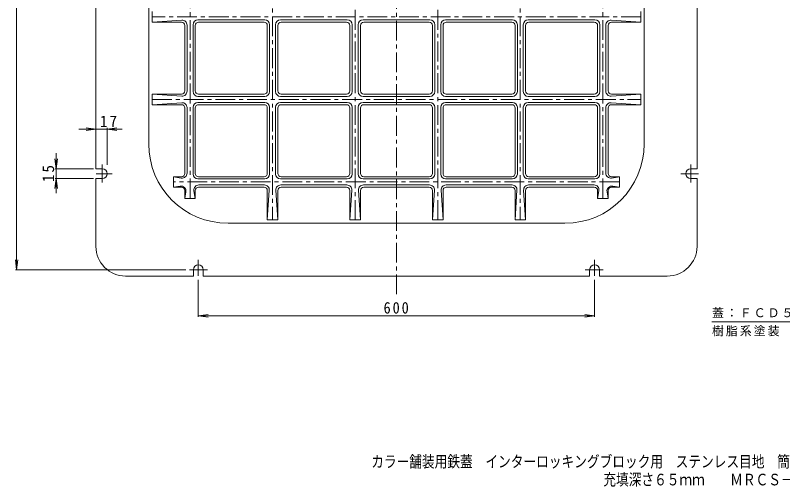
# Model space of a CAD drawing. Units: millimetres, scale not verified. Extents: x -1152 to 1125, y -823 to 838.
# Drawn here: x -1053 to 109, y -823 to -109 of the extents above; entities that cross this region are included whole.
import ezdxf
from ezdxf.enums import TextEntityAlignment as Align

# ---------------------------------------------------------------- set-up
doc = ezdxf.new("R2010")
doc.units = ezdxf.units.MM
doc.header["$LTSCALE"] = 6
doc.linetypes.add('CHAIN1', pattern=[8, 5, -1, 1, -1])
for name, color, linetype, lineweight in [('1-0_1-0ﾚｲﾔ', 2, 'Continuous', 9), ('1-1_1-1ﾚｲﾔ', 3, 'Continuous', 9), ('1-E', 7, 'Continuous', 9), ('1-F', 7, 'Continuous', 9)]:
    doc.layers.add(name, color=color, linetype=linetype, lineweight=lineweight)
doc.layers.add('F-0_F-0ﾚｲﾔ', color=2, linetype='Continuous')
doc.styles.add('ＭＳ ゴシック', font='')
doc.styles.get('ＭＳ ゴシック').set_extended_font_data('MS Gothic')

msp = doc.modelspace()

# ---------------------------------------------------------------- linework, layer by layer
at = {"layer": '1-0_1-0ﾚｲﾔ'}
for p, q in [((-930.847, 243.465), (-930.847, -341.535)), ((-20.847, 243.465), (-20.847, -341.535)), ((-850.847, -304.035), (-850.847, -49.035)), ((-100.847, -304.035), (-100.847, -49.035)), ((-921.347, -341.535), (-930.847, -341.535)), ((-30.347, -341.535), (-20.847, -341.535)), ((-921.347, -356.535), (-930.847, -356.535)), ((-930.847, -459.035), (-930.847, -356.535)), ((-30.347, -356.535), (-20.847, -356.535)), ((-20.847, -459.035), (-20.847, -356.535)), ((-220.847, -424.035), (-730.847, -424.035)), ((-783.347, -494.535), (-783.347, -504.035)), ((-183.347, -494.535), (-183.347, -504.035)), ((-168.347, -494.535), (-168.347, -504.035)), ((-885.847, -504.035), (-783.347, -504.035)), ((-65.847, -504.035), (-168.347, -504.035))]:
    msp.add_line(p, q, dxfattribs=at)
at = {"layer": '1-0_1-0ﾚｲﾔ', "linetype": 'CHAIN1'}
for p, q in [((-921.347, -334.918), (-921.347, -362.108)), ((-30.347, -334.918), (-30.347, -362.108)), ((-930.494, -349.035), (-906.348, -349.035)), ((-18.701, -349.035), (-45.346, -349.035)), ((-775.847, -503.682), (-775.847, -479.536)), ((-175.847, -503.682), (-175.847, -479.536)), ((-761.731, -494.535), (-788.921, -494.535)), ((-189.964, -494.535), (-162.774, -494.535))]:
    msp.add_line(p, q, dxfattribs=at)
at = {"layer": '1-0_1-0ﾚｲﾔ'}
msp.add_lwpolyline([(-768.347, -494.535), (-768.347, -504.035), (-183.347, -504.035)], dxfattribs=at)
for centre, radius, start, end in [((-730.847, -304.035), 120, 180, 270), ((-220.847, -304.035), 120, 270, 0), ((-921.347, -349.035), 7.5, 270, 90), ((-30.347, -349.035), 7.5, 90, 270), ((-885.847, -459.035), 45, 180, 270), ((-65.847, -459.035), 45, 270, 0), ((-775.847, -494.535), 7.5, 0, 180), ((-175.847, -494.535), 7.5, 0, 180)]:
    msp.add_arc(centre, radius, start, end, dxfattribs=at)
at = {"layer": '1-1_1-1ﾚｲﾔ', "linetype": 'CHAIN1'}
for p, q in [((-475.847, -531.535), (-475.847, 433.465)), ((-663.347, 320.965), (-663.347, -419.035)), ((-538.347, -419.035), (-538.347, 320.965)), ((-413.347, -419.035), (-413.347, 320.965)), ((-288.347, 320.965), (-288.347, -419.035)), ((-788.347, -386.535), (-788.347, 288.465)), ((-163.347, -386.535), (-163.347, 288.465)), ((-105.847, -111.535), (-845.847, -111.535)), ((-845.847, -236.535), (-105.847, -236.535)), ((-138.347, -361.535), (-813.347, -361.535))]:
    msp.add_line(p, q, dxfattribs=at)
at = {"layer": '1-1_1-1ﾚｲﾔ'}
for p, q in [((-845.847, -103.535), (-845.847, -119.535)), ((-105.847, -103.535), (-105.847, -119.535)), ((-675.347, -116.035), (-776.347, -116.035)), ((-550.347, -116.035), (-651.347, -116.035)), ((-526.347, -116.035), (-425.347, -116.035)), ((-401.347, -116.035), (-300.347, -116.035)), ((-276.347, -116.035), (-175.347, -116.035)), ((-800.842, -116.563), (-845.847, -119.535)), ((-801.347, -119.535), (-845.847, -119.535)), ((-796.347, -223.535), (-796.347, -124.535)), ((-792.847, -224.023), (-792.847, -124.047)), ((-783.847, -224.535), (-783.847, -123.535)), ((-780.347, -223.535), (-780.347, -124.535)), ((-676.347, -119.535), (-775.347, -119.535)), ((-671.347, -223.535), (-671.347, -124.535)), ((-667.847, -224.535), (-667.847, -123.535)), ((-658.847, -224.535), (-658.847, -123.535)), ((-655.347, -223.535), (-655.347, -124.535)), ((-551.347, -119.535), (-650.347, -119.535)), ((-546.347, -223.535), (-546.347, -124.535)), ((-542.847, -224.535), (-542.847, -123.535)), ((-533.847, -224.535), (-533.847, -123.535)), ((-530.347, -223.535), (-530.347, -124.535)), ((-525.347, -119.535), (-426.347, -119.535)), ((-421.347, -223.535), (-421.347, -124.535)), ((-417.847, -224.535), (-417.847, -123.535)), ((-408.847, -224.535), (-408.847, -123.535)), ((-405.347, -223.535), (-405.347, -124.535)), ((-400.347, -119.535), (-301.347, -119.535)), ((-296.347, -223.535), (-296.347, -124.535)), ((-292.847, -224.535), (-292.847, -123.535)), ((-283.847, -224.535), (-283.847, -123.535)), ((-280.347, -223.535), (-280.347, -124.535)), ((-275.347, -119.535), (-176.347, -119.535)), ((-171.347, -223.535), (-171.347, -124.535)), ((-167.847, -224.535), (-167.847, -123.535)), ((-158.847, -224.023), (-158.847, -124.047)), ((-155.347, -223.535), (-155.347, -124.535)), ((-150.853, -116.563), (-105.847, -119.535)), ((-150.347, -119.535), (-105.847, -119.535)), ((-845.847, -228.535), (-845.847, -244.535)), ((-801.347, -228.535), (-845.847, -228.535)), ((-800.842, -231.507), (-845.847, -228.535)), ((-776.347, -232.035), (-675.347, -232.035)), ((-775.347, -228.535), (-676.347, -228.535)), ((-651.347, -232.035), (-550.347, -232.035)), ((-650.347, -228.535), (-551.347, -228.535)), ((-526.347, -232.035), (-425.347, -232.035)), ((-525.347, -228.535), (-426.347, -228.535)), ((-300.347, -232.035), (-401.347, -232.035)), ((-301.347, -228.535), (-400.347, -228.535)), ((-175.347, -232.035), (-276.347, -232.035)), ((-176.347, -228.535), (-275.347, -228.535)), ((-150.853, -231.507), (-105.847, -228.535)), ((-150.347, -228.535), (-105.847, -228.535)), ((-105.847, -228.535), (-105.847, -244.535)), ((-800.842, -241.563), (-845.847, -244.535)), ((-776.347, -241.035), (-675.347, -241.035)), ((-651.347, -241.035), (-550.347, -241.035)), ((-526.347, -241.035), (-425.347, -241.035)), ((-300.347, -241.035), (-401.347, -241.035)), ((-175.347, -241.035), (-276.347, -241.035)), ((-150.853, -241.563), (-105.847, -244.535)), ((-801.347, -244.535), (-845.847, -244.535)), ((-796.347, -348.535), (-796.347, -249.535)), ((-792.847, -348.146), (-792.847, -249.047)), ((-783.847, -349.535), (-783.847, -248.535)), ((-780.347, -348.535), (-780.347, -249.535)), ((-775.347, -244.535), (-676.347, -244.535)), ((-671.347, -348.535), (-671.347, -249.535)), ((-667.847, -349.535), (-667.847, -248.535)), ((-658.847, -349.535), (-658.847, -248.535)), ((-655.347, -348.535), (-655.347, -249.535)), ((-650.347, -244.535), (-551.347, -244.535)), ((-546.347, -348.535), (-546.347, -249.535)), ((-542.847, -349.535), (-542.847, -248.535)), ((-533.847, -349.535), (-533.847, -248.535)), ((-530.347, -348.535), (-530.347, -249.535)), ((-525.347, -244.535), (-426.347, -244.535)), ((-421.347, -348.535), (-421.347, -249.535)), ((-417.847, -349.535), (-417.847, -248.535)), ((-408.847, -349.535), (-408.847, -248.535)), ((-405.347, -348.535), (-405.347, -249.535)), ((-301.347, -244.535), (-400.347, -244.535)), ((-296.347, -348.535), (-296.347, -249.535)), ((-292.847, -349.535), (-292.847, -248.535)), ((-283.847, -349.535), (-283.847, -248.535)), ((-280.347, -348.535), (-280.347, -249.535)), ((-176.347, -244.535), (-275.347, -244.535)), ((-171.347, -348.535), (-171.347, -249.535)), ((-167.847, -349.535), (-167.847, -248.535)), ((-158.847, -348.146), (-158.847, -249.047)), ((-155.347, -348.535), (-155.347, -249.535)), ((-150.347, -244.535), (-105.847, -244.535)), ((-813.347, -353.535), (-813.347, -369.535)), ((-801.347, -353.535), (-813.347, -353.535)), ((-801.61, -355.539), (-813.347, -353.535)), ((-675.347, -357.035), (-776.347, -357.035)), ((-676.347, -353.535), (-775.347, -353.535)), ((-550.347, -357.035), (-651.347, -357.035)), ((-551.347, -353.535), (-650.347, -353.535)), ((-526.347, -357.035), (-425.347, -357.035)), ((-525.347, -353.535), (-426.347, -353.535)), ((-401.347, -357.035), (-300.347, -357.035)), ((-400.347, -353.535), (-301.347, -353.535)), ((-276.347, -357.035), (-175.347, -357.035)), ((-275.347, -353.535), (-176.347, -353.535)), ((-150.347, -353.535), (-138.347, -353.535)), ((-150.085, -355.539), (-138.347, -353.535)), ((-138.347, -353.535), (-138.347, -369.535)), ((-803.285, -367.817), (-813.347, -369.535)), ((-801.347, -369.535), (-813.347, -369.535)), ((-676.347, -369.535), (-775.347, -369.535)), ((-675.859, -366.035), (-774.958, -366.035)), ((-550.859, -366.035), (-650.836, -366.035)), ((-551.347, -369.535), (-650.347, -369.535)), ((-525.836, -366.035), (-425.859, -366.035)), ((-525.347, -369.535), (-426.347, -369.535)), ((-400.836, -366.035), (-300.859, -366.035)), ((-400.347, -369.535), (-301.347, -369.535)), ((-275.836, -366.035), (-176.736, -366.035)), ((-275.347, -369.535), (-176.347, -369.535)), ((-150.347, -369.535), (-138.347, -369.535)), ((-148.41, -367.817), (-138.347, -369.535)), ((-796.347, -374.535), (-796.347, -386.535)), ((-794.629, -376.472), (-796.347, -386.535)), ((-782.351, -374.797), (-780.347, -386.535)), ((-780.347, -374.535), (-780.347, -386.535)), ((-668.375, -374.029), (-671.347, -419.035)), ((-671.347, -374.535), (-671.347, -419.035)), ((-658.319, -374.029), (-655.347, -419.035)), ((-655.347, -374.535), (-655.347, -419.035)), ((-543.375, -374.029), (-546.347, -419.035)), ((-546.347, -374.535), (-546.347, -419.035)), ((-533.319, -374.029), (-530.347, -419.035)), ((-530.347, -374.535), (-530.347, -419.035)), ((-418.375, -374.029), (-421.347, -419.035)), ((-421.347, -374.535), (-421.347, -419.035)), ((-408.319, -374.029), (-405.347, -419.035)), ((-405.347, -374.535), (-405.347, -419.035)), ((-293.375, -374.029), (-296.347, -419.035)), ((-296.347, -374.535), (-296.347, -419.035)), ((-283.319, -374.029), (-280.347, -419.035)), ((-280.347, -374.535), (-280.347, -419.035)), ((-171.347, -374.535), (-171.347, -386.535)), ((-169.343, -374.797), (-171.347, -386.535)), ((-157.065, -376.472), (-155.347, -386.535)), ((-155.347, -374.535), (-155.347, -386.535)), ((-796.347, -386.535), (-780.347, -386.535)), ((-155.347, -386.535), (-171.347, -386.535)), ((-671.347, -419.035), (-655.347, -419.035)), ((-546.347, -419.035), (-530.347, -419.035)), ((-405.347, -419.035), (-421.347, -419.035)), ((-280.347, -419.035), (-296.347, -419.035))]:
    msp.add_line(p, q, dxfattribs=at)
for centre, radius, start, end in [((-776.347, -123.535), 7.5, 90, 180), ((-675.347, -123.535), 7.5, 0, 90), ((-651.347, -123.535), 7.5, 90, 180), ((-550.347, -123.535), 7.5, 0, 90), ((-526.347, -123.535), 7.5, 90, 180), ((-425.347, -123.535), 7.5, 0, 90), ((-401.347, -123.535), 7.5, 90, 180), ((-300.347, -123.535), 7.5, 0, 90), ((-276.347, -123.535), 7.5, 90, 180), ((-175.347, -123.535), 7.5, 0, 90), ((-801.347, -124.535), 5, 0, 90), ((-800.347, -124.047), 7.5, 0, 93.77843), ((-775.347, -124.535), 5, 90, 180), ((-676.347, -124.535), 5, 0, 90), ((-650.347, -124.535), 5, 90, 180), ((-551.347, -124.535), 5, 0, 90), ((-525.347, -124.535), 5, 90, 180), ((-426.347, -124.535), 5, 0, 90), ((-400.347, -124.535), 5, 90, 180), ((-301.347, -124.535), 5, 0, 90), ((-275.347, -124.535), 5, 90, 180), ((-176.347, -124.535), 5, 0, 90), ((-151.347, -124.047), 7.5, 86.22157, 180), ((-150.347, -124.535), 5, 90, 180), ((-801.347, -223.535), 5, 270, 0), ((-800.347, -224.023), 7.5, 266.22157, 0), ((-776.347, -224.535), 7.5, 180, 270), ((-775.347, -223.535), 5, 180, 270), ((-676.347, -223.535), 5, 270, 0), ((-675.347, -224.535), 7.5, 270, 0), ((-651.347, -224.535), 7.5, 180, 270), ((-650.347, -223.535), 5, 180, 270), ((-551.347, -223.535), 5, 270, 0), ((-550.347, -224.535), 7.5, 270, 0), ((-526.347, -224.535), 7.5, 180, 270), ((-525.347, -223.535), 5, 180, 270), ((-426.347, -223.535), 5, 270, 0), ((-425.347, -224.535), 7.5, 270, 0), ((-401.347, -224.535), 7.5, 180, 270), ((-400.347, -223.535), 5, 180, 270), ((-301.347, -223.535), 5, 270, 0), ((-300.347, -224.535), 7.5, 270, 0), ((-276.347, -224.535), 7.5, 180, 270), ((-275.347, -223.535), 5, 180, 270), ((-176.347, -223.535), 5, 270, 0), ((-175.347, -224.535), 7.5, 270, 0), ((-151.347, -224.023), 7.5, 180, 273.77843), ((-150.347, -223.535), 5, 180, 270), ((-800.347, -249.047), 7.5, 0, 93.77843), ((-776.347, -248.535), 7.5, 90, 180), ((-675.347, -248.535), 7.5, 0, 90), ((-651.347, -248.535), 7.5, 90, 180), ((-550.347, -248.535), 7.5, 0, 90), ((-526.347, -248.535), 7.5, 90, 180), ((-425.347, -248.535), 7.5, 0, 90), ((-401.347, -248.535), 7.5, 90, 180), ((-300.347, -248.535), 7.5, 0, 90), ((-276.347, -248.535), 7.5, 90, 180), ((-175.347, -248.535), 7.5, 0, 90), ((-151.347, -249.047), 7.5, 86.22157, 180), ((-801.347, -249.535), 5, 0, 90), ((-775.347, -249.535), 5, 90, 180), ((-676.347, -249.535), 5, 0, 90), ((-650.347, -249.535), 5, 90, 180), ((-551.347, -249.535), 5, 0, 90), ((-525.347, -249.535), 5, 90, 180), ((-426.347, -249.535), 5, 0, 90), ((-400.347, -249.535), 5, 90, 180), ((-301.347, -249.535), 5, 0, 90), ((-275.347, -249.535), 5, 90, 180), ((-176.347, -249.535), 5, 0, 90), ((-150.347, -249.535), 5, 90, 180), ((-800.347, -348.146), 7.5, 260.31108, 0), ((-151.347, -348.146), 7.5, 180, 279.68892), ((-801.347, -348.535), 5, 270, 0), ((-776.347, -349.535), 7.5, 180, 270), ((-775.347, -348.535), 5, 180, 270), ((-676.347, -348.535), 5, 270, 0), ((-675.347, -349.535), 7.5, 270, 0), ((-651.347, -349.535), 7.5, 180, 270), ((-650.347, -348.535), 5, 180, 270), ((-551.347, -348.535), 5, 270, 0), ((-550.347, -349.535), 7.5, 270, 0), ((-526.347, -349.535), 7.5, 180, 270), ((-525.347, -348.535), 5, 180, 270), ((-426.347, -348.535), 5, 270, 0), ((-425.347, -349.535), 7.5, 270, 0), ((-401.347, -349.535), 7.5, 180, 270), ((-400.347, -348.535), 5, 180, 270), ((-301.347, -348.535), 5, 270, 0), ((-300.347, -349.535), 7.5, 270, 0), ((-276.347, -349.535), 7.5, 180, 270), ((-275.347, -348.535), 5, 180, 270), ((-176.347, -348.535), 5, 270, 0), ((-175.347, -349.535), 7.5, 270, 0), ((-150.347, -348.535), 5, 180, 270), ((-802.022, -375.21), 7.5, 350.31137, 99.68863), ((-801.347, -374.535), 5, 0, 90), ((-774.958, -373.535), 7.5, 90, 189.68892), ((-775.347, -374.535), 5, 90, 180), ((-676.347, -374.535), 5, 0, 90), ((-675.859, -373.535), 7.5, 356.22157, 90), ((-650.836, -373.535), 7.5, 90, 183.77843), ((-650.347, -374.535), 5, 90, 180), ((-551.347, -374.535), 5, 0, 90), ((-550.859, -373.535), 7.5, 356.22157, 90), ((-525.836, -373.535), 7.5, 90, 183.77843), ((-525.347, -374.535), 5, 90, 180), ((-426.347, -374.535), 5, 0, 90), ((-425.859, -373.535), 7.5, 356.22157, 90), ((-400.836, -373.535), 7.5, 90, 183.77843), ((-400.347, -374.535), 5, 90, 180), ((-301.347, -374.535), 5, 0, 90), ((-300.859, -373.535), 7.5, 356.22157, 90), ((-275.836, -373.535), 7.5, 90, 183.77843), ((-275.347, -374.535), 5, 90, 180), ((-176.736, -373.535), 7.5, 350.31108, 90), ((-176.347, -374.535), 5, 0, 90), ((-149.672, -375.21), 7.5, 80.31137, 189.68863), ((-150.347, -374.535), 5, 90, 180)]:
    msp.add_arc(centre, radius, start, end, dxfattribs=at)
at = {"layer": '1-E'}
msp.add_line((165.479, -573.098), (1.801, -573.098), dxfattribs=at)
at = {"layer": '1-F'}
for p, q in [((-1050.847, -494.535), (-1050.847, 396.465)), ((-891.254, -281.535), (-956.877, -281.535)), ((-930.847, -281.535), (-945.719, -279.577)), ((-930.847, -281.535), (-945.719, -283.493)), ((-913.847, -281.535), (-898.976, -279.577)), ((-913.847, -335.535), (-913.847, -279.735)), ((-913.847, -281.535), (-898.976, -283.493)), ((-990.847, -317.852), (-990.847, -378.53)), ((-990.847, -341.535), (-992.805, -326.663)), ((-990.847, -341.535), (-988.889, -326.663)), ((-934.347, -341.535), (-992.647, -341.535)), ((-990.847, -356.535), (-992.805, -371.407)), ((-934.347, -356.535), (-992.647, -356.535)), ((-990.847, -356.535), (-988.889, -371.407)), ((-1050.847, -494.535), (-1052.805, -479.663)), ((-1050.847, -494.535), (-1048.889, -479.663)), ((-794.921, -494.535), (-1052.647, -494.535)), ((-775.847, -509.682), (-775.847, -565.835)), ((-175.847, -509.682), (-175.847, -565.835)), ((-775.847, -564.035), (-760.976, -562.077)), ((-775.847, -564.035), (-175.847, -564.035)), ((-775.847, -564.035), (-760.976, -565.993)), ((-175.847, -564.035), (-190.719, -562.077)), ((-175.847, -564.035), (-190.719, -565.993))]:
    msp.add_line(p, q, dxfattribs=at)

# ---------------------------------------------------------------- texts
at = {"layer": '1-E', "char_height": 13.2, "attachment_point": 7, "style": 'ＭＳ ゴシック'}
for s, insert in [('\\T1.17;蓋：ＦＣＤ５００', (1.801, -567.098)), ('\\T1.17;樹脂系塗装', (1.801, -595.298))]:
    msp.add_mtext(s, dxfattribs=dict(at, insert=insert))
at = {"layer": '1-F', "color": 2, "char_height": 17.6, "attachment_point": 7, "style": 'ＭＳ ゴシック'}
for s, insert in [('\\T1.27;\\W0.95;17', (-924.68, -278.535)), ('\\T1.27;\\W0.9;600', (-495.347, -561.035))]:
    msp.add_mtext(s, dxfattribs=dict(at, insert=insert))
at = {"layer": '1-F', "color": 2, "insert": (-993.847, -361.785), "char_height": 17.6, "attachment_point": 7, "rotation": 90, "style": 'ＭＳ ゴシック'}
msp.add_mtext('\\T1.27;\\W0.95;15', dxfattribs=at)
at = {"layer": 'F-0_F-0ﾚｲﾔ', "style": 'ＭＳ ゴシック', "width": 0.8}
for s, p in [('カラー舗装用鉄蓋\u3000インターロッキングブロック用\u3000ステンレス目地\u3000簡易密閉形', (-514.032, -798.875)), ('充填深さ６５ｍｍ\u3000\u3000ＭＲＣＳ－１４－７５８５', (-162.67, -826.149))]:
    msp.add_text(s, height=17.6, dxfattribs=at).set_placement(p, align=Align.BOTTOM_LEFT)

doc.saveas('drawing.dxf')
